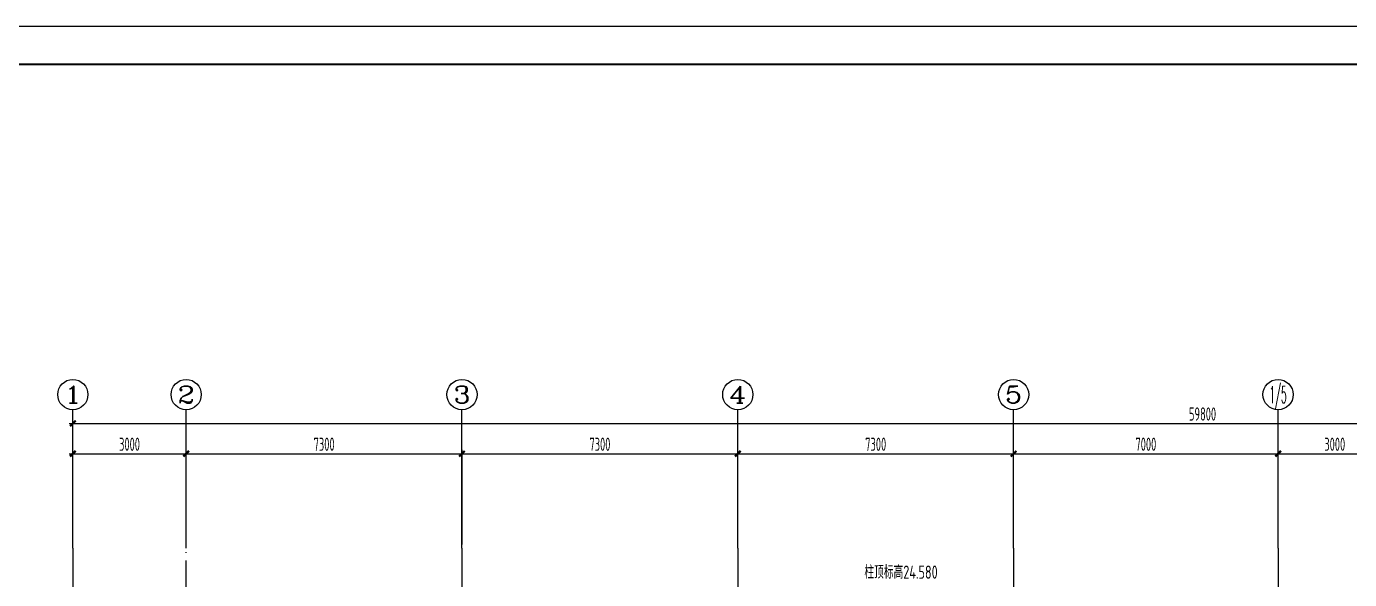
# Model space of a CAD drawing. Extents: x -472319 to -112444, y -516749 to -5704.
# Drawn here: x -418466 to -383447, y -459117 to -444483 of the extents above; entities that cross this region are included whole.
import ezdxf
from ezdxf.enums import TextEntityAlignment as Align

# ---------------------------------------------------------------- set-up
doc = ezdxf.new("R2010")
doc.units = 0
doc.header["$LTSCALE"] = 100
doc.header["$MEASUREMENT"] = 0
doc.linetypes.add('CENTER', pattern=[2, 1.25, -0.25, 0.25, -0.25])
doc.linetypes.add('DOTE', pattern=[2.42, 2, -0.2, 0.02, -0.2])
for name, color, linetype in [('AXIS', 3, 'Continuous'), ('AXIS_TEXT', 7, 'Continuous'), ('DOTE', 1, 'CENTER'), ('FRAME', 3, 'Continuous'), ('TEXT', 7, 'Continuous'), ('填充', 8, 'Continuous')]:
    doc.layers.add(name, color=color, linetype=linetype)
doc.styles.add('_TCH_AXIS', font='COMPLEX', dxfattribs={"bigfont": 'GBCBIG'})
doc.styles.add('COMPLEX', font='COMPLEX')
doc.styles.add('HZ', font='tssdeng.shx', dxfattribs={"width": 0.6, "height": 350, "bigfont": 'a.shx'})
doc.styles.add('TSSD_Dimension', font='Tssdeng.shx', dxfattribs={"width": 0.7, "bigfont": 'hztxt.shx'})
doc.dimstyles.new('DIMN', dxfattribs={"dimtxt": 350, "dimasz": 150, "dimexe": 100, "dimexo": 100, "dimgap": 75, "dimtad": 1, "dimdec": 0, "dimzin": 0, "dimdsep": 46, "dimtxsty": 'HZ', "dimblk": 'ARCHTICK', "dimcen": 0.09, "dimdle": 100, "dimclrd": 3, "dimclre": 3, "dimclrt": 7, "dimazin": 2, "dimtfac": 1, "dimtdec": 0, "dimtmove": 2, "dimatfit": 3, "dimldrblk": 'ARCHTICK', "dimfxl": 1, "dimtolj": 1, "dimtzin": 0, "dimarcsym": 0})

# ---------------------------------------------------------------- blocks, each defined once
blk = doc.blocks.new('_ArchTick')
at = {"color": 0, "linetype": 'ByBlock', "const_width": 0.4}
blk.add_lwpolyline([(-0.5, -0.5), (0.5, 0.5)], dxfattribs=at)
blk = doc.blocks.new('*D2397')
at = {"layer": 'AXIS', "color": 3, "lineweight": -2, "transparency": 16777216}
for p, q in [((-417338, -455787), (-414138, -455787)), ((-417238, -458187), (-417238, -455687)), ((-414238, -458187), (-414238, -455687))]:
    blk.add_line(p, q, dxfattribs=at)
at = {"layer": 'Defpoints', "color": 0, "transparency": 16777216}
for p in [(-414238, -455787), (-417238, -458287), (-414238, -458287)]:
    blk.add_point(p, dxfattribs=at)
at = {"layer": 'AXIS', "color": 3, "lineweight": -2, "transparency": 16777216, "xscale": 150, "yscale": 150, "zscale": 150, "rotation": 180}
blk.add_blockref('_ArchTick', (-417238, -455787), dxfattribs=at)
at = {"layer": 'AXIS', "color": 3, "lineweight": -2, "transparency": 16777216, "xscale": 150, "yscale": 150, "zscale": 150}
blk.add_blockref('_ArchTick', (-414238, -455787), dxfattribs=at)
at = {"layer": 'AXIS', "color": 7, "transparency": 16777216, "insert": (-415738, -455537), "char_height": 350, "attachment_point": 5, "style": 'HZ'}
blk.add_mtext('\\A1;3000', dxfattribs=at)
blk = doc.blocks.new('*D2398')
at = {"layer": 'AXIS', "color": 3, "lineweight": -2, "transparency": 16777216}
for p, q in [((-414338, -455787), (-406838, -455787)), ((-414238, -458187), (-414238, -455687)), ((-406938, -458187), (-406938, -455687))]:
    blk.add_line(p, q, dxfattribs=at)
at = {"layer": 'Defpoints', "color": 0, "transparency": 16777216}
for p in [(-406938, -455787), (-414238, -458287), (-406938, -458287)]:
    blk.add_point(p, dxfattribs=at)
at = {"layer": 'AXIS', "color": 3, "lineweight": -2, "transparency": 16777216, "xscale": 150, "yscale": 150, "zscale": 150, "rotation": 180}
blk.add_blockref('_ArchTick', (-414238, -455787), dxfattribs=at)
at = {"layer": 'AXIS', "color": 3, "lineweight": -2, "transparency": 16777216, "xscale": 150, "yscale": 150, "zscale": 150}
blk.add_blockref('_ArchTick', (-406938, -455787), dxfattribs=at)
at = {"layer": 'AXIS', "color": 7, "transparency": 16777216, "insert": (-410588, -455537), "char_height": 350, "attachment_point": 5, "style": 'HZ'}
blk.add_mtext('\\A1;7300', dxfattribs=at)
blk = doc.blocks.new('*D2399')
at = {"layer": 'AXIS', "color": 3, "lineweight": -2, "transparency": 16777216}
for p, q in [((-407038, -455787), (-399538, -455787)), ((-406938, -458187), (-406938, -455687)), ((-399638, -458187), (-399638, -455687))]:
    blk.add_line(p, q, dxfattribs=at)
at = {"layer": 'Defpoints', "color": 0, "transparency": 16777216}
for p in [(-399638, -455787), (-406938, -458287), (-399638, -458287)]:
    blk.add_point(p, dxfattribs=at)
at = {"layer": 'AXIS', "color": 3, "lineweight": -2, "transparency": 16777216, "xscale": 150, "yscale": 150, "zscale": 150, "rotation": 180}
blk.add_blockref('_ArchTick', (-406938, -455787), dxfattribs=at)
at = {"layer": 'AXIS', "color": 3, "lineweight": -2, "transparency": 16777216, "xscale": 150, "yscale": 150, "zscale": 150}
blk.add_blockref('_ArchTick', (-399638, -455787), dxfattribs=at)
at = {"layer": 'AXIS', "color": 7, "transparency": 16777216, "insert": (-403288, -455537), "char_height": 350, "attachment_point": 5, "style": 'HZ'}
blk.add_mtext('\\A1;7300', dxfattribs=at)
blk = doc.blocks.new('*D2400')
at = {"layer": 'AXIS', "color": 3, "lineweight": -2, "transparency": 16777216}
for p, q in [((-399738, -455787), (-392238, -455787)), ((-399638, -458187), (-399638, -455687)), ((-392338, -458187), (-392338, -455687))]:
    blk.add_line(p, q, dxfattribs=at)
at = {"layer": 'Defpoints', "color": 0, "transparency": 16777216}
for p in [(-392338, -455787), (-399638, -458287), (-392338, -458287)]:
    blk.add_point(p, dxfattribs=at)
at = {"layer": 'AXIS', "color": 3, "lineweight": -2, "transparency": 16777216, "xscale": 150, "yscale": 150, "zscale": 150, "rotation": 180}
blk.add_blockref('_ArchTick', (-399638, -455787), dxfattribs=at)
at = {"layer": 'AXIS', "color": 3, "lineweight": -2, "transparency": 16777216, "xscale": 150, "yscale": 150, "zscale": 150}
blk.add_blockref('_ArchTick', (-392338, -455787), dxfattribs=at)
at = {"layer": 'AXIS', "color": 7, "transparency": 16777216, "insert": (-395988, -455537), "char_height": 350, "attachment_point": 5, "style": 'HZ'}
blk.add_mtext('\\A1;7300', dxfattribs=at)
blk = doc.blocks.new('*D2401')
at = {"layer": 'AXIS', "color": 3, "lineweight": -2, "transparency": 16777216}
for p, q in [((-392438, -455787), (-385238, -455787)), ((-392338, -458187), (-392338, -455687)), ((-385338, -458187), (-385338, -455687))]:
    blk.add_line(p, q, dxfattribs=at)
at = {"layer": 'Defpoints', "color": 0, "transparency": 16777216}
for p in [(-385338, -455787), (-392338, -458287), (-385338, -458287)]:
    blk.add_point(p, dxfattribs=at)
at = {"layer": 'AXIS', "color": 3, "lineweight": -2, "transparency": 16777216, "xscale": 150, "yscale": 150, "zscale": 150, "rotation": 180}
blk.add_blockref('_ArchTick', (-392338, -455787), dxfattribs=at)
at = {"layer": 'AXIS', "color": 3, "lineweight": -2, "transparency": 16777216, "xscale": 150, "yscale": 150, "zscale": 150}
blk.add_blockref('_ArchTick', (-385338, -455787), dxfattribs=at)
at = {"layer": 'AXIS', "color": 7, "transparency": 16777216, "insert": (-388838, -455537), "char_height": 350, "attachment_point": 5, "style": 'HZ'}
blk.add_mtext('\\A1;7000', dxfattribs=at)
blk = doc.blocks.new('*D2402')
at = {"layer": 'AXIS', "color": 3, "lineweight": -2, "transparency": 16777216}
for p, q in [((-385438, -455787), (-382238, -455787)), ((-385338, -458187), (-385338, -455687)), ((-382338, -458187), (-382338, -455687))]:
    blk.add_line(p, q, dxfattribs=at)
at = {"layer": 'Defpoints', "color": 0, "transparency": 16777216}
for p in [(-382338, -455787), (-385338, -458287), (-382338, -458287)]:
    blk.add_point(p, dxfattribs=at)
at = {"layer": 'AXIS', "color": 3, "lineweight": -2, "transparency": 16777216, "xscale": 150, "yscale": 150, "zscale": 150, "rotation": 180}
blk.add_blockref('_ArchTick', (-385338, -455787), dxfattribs=at)
at = {"layer": 'AXIS', "color": 3, "lineweight": -2, "transparency": 16777216, "xscale": 150, "yscale": 150, "zscale": 150}
blk.add_blockref('_ArchTick', (-382338, -455787), dxfattribs=at)
at = {"layer": 'AXIS', "color": 7, "transparency": 16777216, "insert": (-383838, -455537), "char_height": 350, "attachment_point": 5, "style": 'HZ'}
blk.add_mtext('\\A1;3000', dxfattribs=at)
blk = doc.blocks.new('*D2407')
at = {"layer": 'AXIS', "color": 3, "lineweight": -2, "transparency": 16777216}
for p, q in [((-417238, -458187), (-417238, -454887)), ((-357438, -458187), (-357438, -454887)), ((-417338, -454987), (-357338, -454987))]:
    blk.add_line(p, q, dxfattribs=at)
at = {"layer": 'Defpoints', "color": 0, "transparency": 16777216}
for p in [(-357438, -454987), (-417238, -458287), (-357438, -458287)]:
    blk.add_point(p, dxfattribs=at)
at = {"layer": 'AXIS', "color": 3, "lineweight": -2, "transparency": 16777216, "xscale": 150, "yscale": 150, "zscale": 150, "rotation": 180}
blk.add_blockref('_ArchTick', (-417238, -454987), dxfattribs=at)
at = {"layer": 'AXIS', "color": 3, "lineweight": -2, "transparency": 16777216, "xscale": 150, "yscale": 150, "zscale": 150}
blk.add_blockref('_ArchTick', (-357438, -454987), dxfattribs=at)
at = {"layer": 'AXIS', "color": 7, "transparency": 16777216, "insert": (-387338, -454737), "char_height": 350, "attachment_point": 5, "style": 'HZ'}
blk.add_mtext('\\A1;59800', dxfattribs=at)
blk = doc.blocks.new('_AXISO')
blk.add_circle((0, 0), 0.5)
at = {"layer": 'AXIS_TEXT', "style": 'COMPLEX', "width": 1.041667}
blk.add_attdef('A', text='', height=0.56, dxfattribs=at).set_placement((-0.25, -0.28), (0.25, -0.28), align=Align.FIT)
blk = doc.blocks.new('A$C20674F94')
at = {"layer": 'FRAME'}
for p, q in [((84100, 59400), (0, 59400)), ((83100, 58400), (2500, 58400))]:
    blk.add_line(p, q, dxfattribs=at)
at = {"layer": 'FRAME', "const_width": 50}
blk.add_lwpolyline([(2500, 58400), (83100, 58400), (83100, 1000), (2500, 1000), (2500, 58400)], dxfattribs=at)

msp = doc.modelspace()

# ---------------------------------------------------------------- linework, layer by layer
at = {"layer": 'AXIS'}
for p, q in [((-417238.328, -458287.242), (-417238.328, -454622.947)), ((-414238.328, -458287.242), (-414238.328, -454622.947)), ((-406938.328, -458287.242), (-406938.328, -454622.947)), ((-399638.328, -458287.242), (-399638.328, -454622.947)), ((-392338.328, -458287.242), (-392338.328, -454622.947)), ((-385338.328, -458287.242), (-385338.328, -454622.947))]:
    msp.add_line(p, q, dxfattribs=at)
at = {"layer": 'DOTE', "linetype": 'DOTE', "ltscale": 10}
for p, q in [((-417238.328, -458287.242), (-417238.328, -477550.782)), ((-414238.328, -477550.782), (-414238.328, -458287.242)), ((-406938.328, -458287.242), (-406938.328, -477550.782)), ((-399638.328, -458287.242), (-399638.328, -477550.782)), ((-392338.328, -458287.242), (-392338.328, -477550.782)), ((-385338.328, -458287.242), (-385338.328, -469706.89))]:
    msp.add_line(p, q, dxfattribs=at)

# ---------------------------------------------------------------- block references
at = {"layer": 'AXIS'}
ref = msp.add_blockref('_AXISO', (-417238.328, -454222.947), dxfattribs=dict(at, xscale=800, yscale=800, zscale=800))
ref.add_attrib('A', '1', dxfattribs={"layer": 'AXIS_TEXT', "height": 452.548, "style": '_TCH_AXIS', "width": 2.333333}).set_placement((-417464.602, -454449.221), (-417012.054, -454449.221), align=Align.FIT)
ref = msp.add_blockref('_AXISO', (-414238.328, -454222.947), dxfattribs=dict(at, xscale=800, yscale=800, zscale=800))
ref.add_attrib('A', '2', dxfattribs={"layer": 'AXIS_TEXT', "height": 452.548, "style": '_TCH_AXIS', "width": 1.5}).set_placement((-414464.602, -454449.221), (-414012.054, -454449.221), align=Align.FIT)
ref = msp.add_blockref('_AXISO', (-406938.328, -454222.947), dxfattribs=dict(at, xscale=800, yscale=800, zscale=800))
ref.add_attrib('A', '3', dxfattribs={"layer": 'AXIS_TEXT', "height": 452.548, "style": '_TCH_AXIS', "width": 1.5}).set_placement((-407164.602, -454449.221), (-406712.054, -454449.221), align=Align.FIT)
ref = msp.add_blockref('_AXISO', (-399638.328, -454222.947), dxfattribs=dict(at, xscale=800, yscale=800, zscale=800))
ref.add_attrib('A', '4', dxfattribs={"layer": 'AXIS_TEXT', "height": 452.548, "style": '_TCH_AXIS', "width": 1.3125}).set_placement((-399864.602, -454449.221), (-399412.054, -454449.221), align=Align.FIT)
ref = msp.add_blockref('_AXISO', (-392338.328, -454222.947), dxfattribs=dict(at, xscale=800, yscale=800, zscale=800))
ref.add_attrib('A', '5', dxfattribs={"layer": 'AXIS_TEXT', "height": 452.548, "style": '_TCH_AXIS', "width": 1.5}).set_placement((-392564.602, -454449.221), (-392112.054, -454449.221), align=Align.FIT)
ref = msp.add_blockref('_AXISO', (-385338.328, -454222.947), dxfattribs=dict(at, xscale=800, yscale=800, zscale=800))
ref.add_attrib('A', '1/5', dxfattribs={"layer": 'AXIS_TEXT', "height": 452.5483, "style": '_TCH_AXIS', "width": 0.411765}).set_placement((-385564.602, -454449.221), (-385112.054, -454449.221), align=Align.FIT)
at = {"layer": '填充'}
msp.add_blockref('A$C20674F94', (-426539.499, -503882.5), dxfattribs=at)

# ---------------------------------------------------------------- texts
at = {"layer": 'TEXT', "style": 'TSSD_Dimension', "width": 0.7}
msp.add_text('柱顶标高24.580', height=350, dxfattribs=at).set_placement((-396287.624, -459095.899))

# ---------------------------------------------------------------- dimensions: what is measured, and where the dimension line sits
at = {"layer": 'AXIS'}
for p1, p2, distance, picture, middle in [((-417238.328, -458287.242), (-357438.328, -458287.242), 3300, '*D2407', (-387338.328, -454737.242)), ((-417238.328, -458287.242), (-414238.328, -458287.242), 2500, '*D2397', (-415738.328, -455537.242)), ((-414238.328, -458287.242), (-406938.328, -458287.242), 2500, '*D2398', (-410588.328, -455537.242)), ((-406938.328, -458287.242), (-399638.328, -458287.242), 2500, '*D2399', (-403288.328, -455537.242)), ((-399638.328, -458287.242), (-392338.328, -458287.242), 2500, '*D2400', (-395988.328, -455537.242)), ((-392338.328, -458287.242), (-385338.328, -458287.242), 2500, '*D2401', (-388838.328, -455537.242)), ((-385338.328, -458287.242), (-382338.328, -458287.242), 2500, '*D2402', (-383838.328, -455537.242))]:
    dim = msp.add_aligned_dim(p1=p1, p2=p2, distance=distance, dimstyle='DIMN', dxfattribs=at)
    dim.commit()
    dim.dimension.update_dxf_attribs({"geometry": picture, "text_midpoint": middle})

doc.saveas('drawing.dxf')
